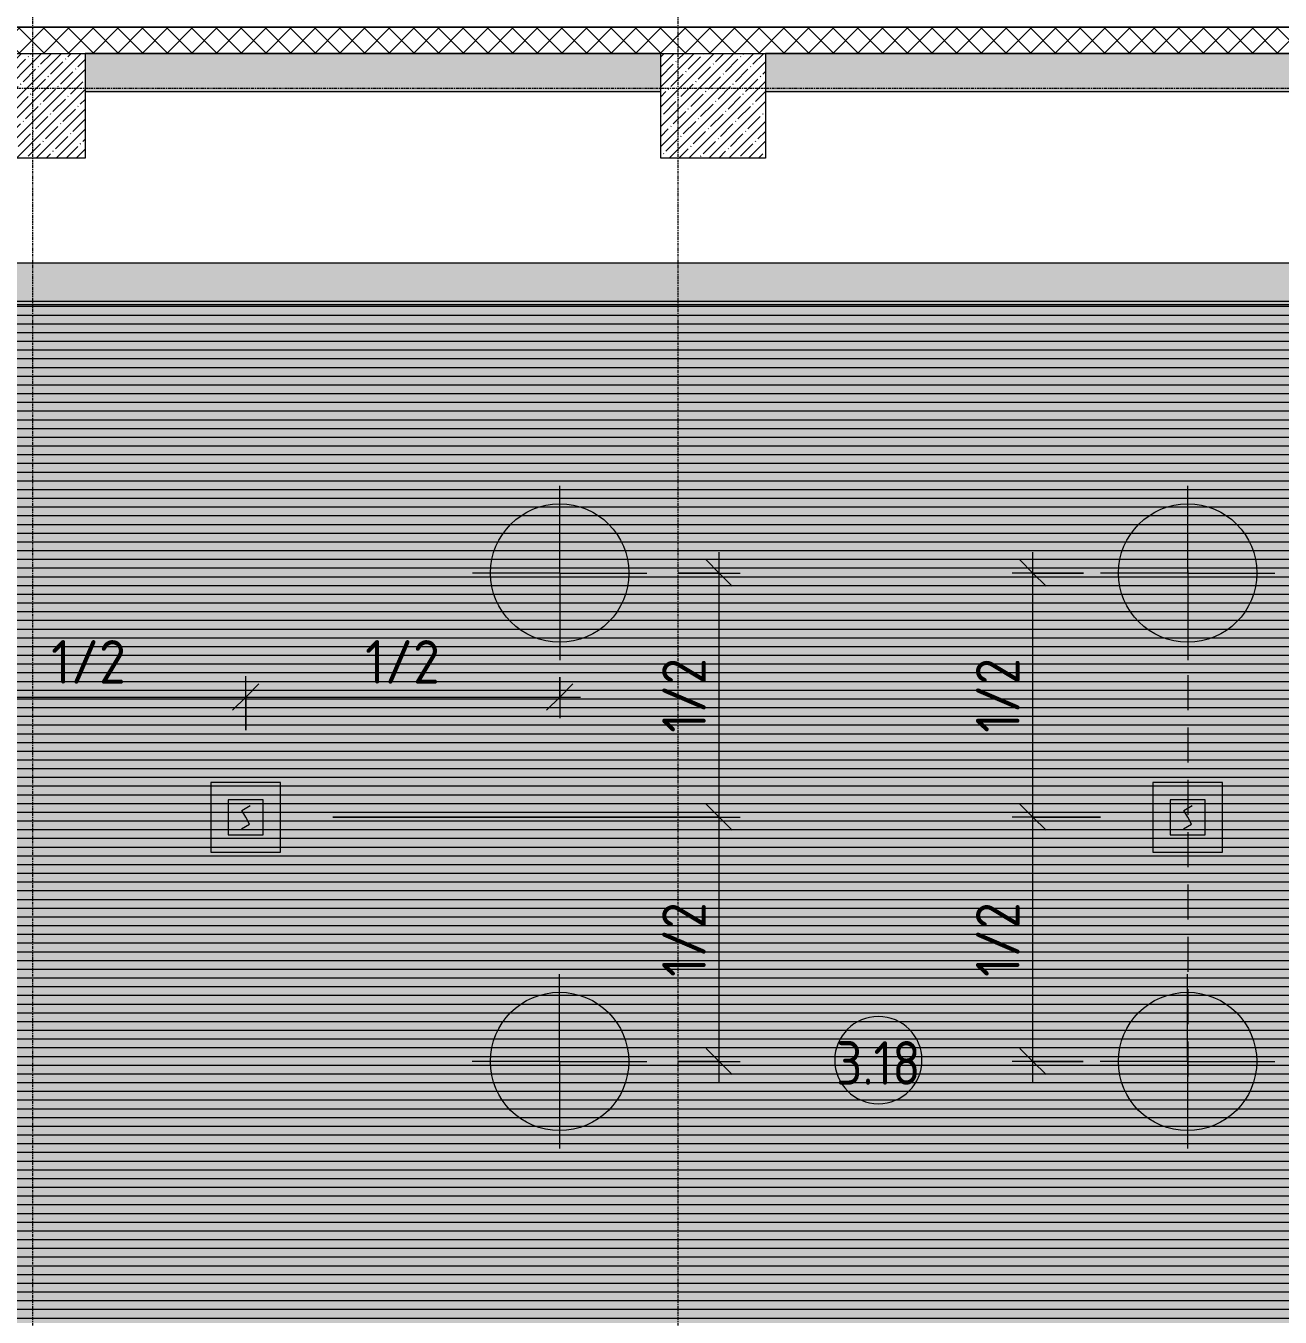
# Model space of a CAD drawing. Header units: millimetres. Extents: x -3902 to 188078, y -8553 to 29000.
# Drawn here: x 22170 to 29361, y 7955 to 15358 of the extents above; entities that cross this region are included whole.
import ezdxf

# ---------------------------------------------------------------- set-up
doc = ezdxf.new("R2010")
doc.units = ezdxf.units.MM
doc.linetypes.add('ADSK_Штрих_ш2 п1', pattern=[300, 200, -100])
doc.linetypes.add('Осевая', pattern=[31.75, 6.35, -4.7625, 15.875, -4.7625])
for name, color, linetype, lineweight in [('A-ANNO-DIMS', 7, 'Continuous', 9), ('A-ANNO-DIMS-100', 7, 'Continuous', 9), ('A-AREA-IDEN', 7, 'Continuous', 9), ('A-CLNG-PATT', 7, 'Continuous', 9), ('A-DETL-1', 7, 'ADSK_Штрих_ш2 п1', 9), ('A-WALL', 7, 'Continuous', 9), ('I-WALL', 7, 'Continuous', 9), ('Q-SPCQ', 7, 'Continuous', 9), ('S-COLS', 7, 'Continuous', 9), ('Оси-2', 7, 'Осевая', 9)]:
    doc.layers.add(name, color=color, linetype=linetype, lineweight=lineweight)
for name, color, linetype, lineweight, true_color in [('A-ANNO-NOTE', 1, 'Continuous', 9, 0xff0000), ('A-WALL-1', 7, 'Continuous', 9, 0x3c3c3c), ('A-WALL-FNSH-1', 7, 'Continuous', 9, 0x3c3c3c), ('Q-SPCQ-2', 1, 'Continuous', 9, 0xff0000), ('S-COLS-1', 9, 'Continuous', 9, 0x808080), ('S-COLS-2', 7, 'Continuous', 9, 0x3c3c3c)]:
    doc.layers.add(name, color=color, linetype=linetype, lineweight=lineweight, true_color=true_color)
doc.layers.add('A-CLNG-PATT-1', color=7, linetype='Continuous', lineweight=9, transparency=1)
doc.styles.add('GOST Common_1', font='GOST_Common.ttf', dxfattribs={"width": 0.9, "height": 250})
doc.styles.add('ISOCPEUR', font='isocpeur.ttf', dxfattribs={"width": 0.9, "height": 250})
doc.dimstyles.new('ISO-2_5_0_9К_БОЛЬШОЙ', dxfattribs={"dimscale": 304.8, "dimtxt": 248.995294, "dimasz": 0.492126, "dimexe": 0.393701, "dimexo": 0.984252, "dimgap": 0, "dimtad": 1, "dimdec": 0, "dimrnd": 10, "dimzin": 0, "dimdsep": 46, "dimtxsty": 'ISOCPEUR', "dimblk1": 'OBLIQUE', "dimblk2": 'OBLIQUE', "dimsah": 1, "dimcen": 0.09, "dimdle": 0.393701, "dimazin": 0, "dimtfac": 1, "dimtdec": 4, "dimtix": 1, "dimtmove": 0, "dimatfit": 3, "dimfxl": 1, "dimtvp": 1, "dimtolj": 1, "dimtzin": 0, "dimarcsym": 2})
pattern_1 = [(45, (0, 0), (-57.02463, 57.02463), []), (45, (57.025, 0), (-57.02463, 57.02463), [100.806, -20.161, 3.353, -16.808])]

# ---------------------------------------------------------------- blocks, each defined once
blk = doc.blocks.new('BSC_Колонна _Прямоугольная - 600х600-V5-Сводный план потолка 3 этажа в осях 1-12')
at = {"layer": 'S-COLS-1'}
h = blk.add_hatch(dxfattribs=at)
h.set_pattern_fill('FP_6', color=256, style=0, pattern_type=2)
h.set_pattern_definition([(45, (-26110, -14900), (-57.02463, 57.02463), []), (45, (-26052.975, -14900), (-57.02463, 57.02463), [100.806, -20.161, 3.353, -16.808])])
h.paths.add_polyline_path([(-300, -300), (300, -300), (300, 300), (-300, 300)])
at = {"layer": 'S-COLS-2'}
for p, q in [((-300, 300), (300, 300)), ((-300, -300), (-300, 300)), ((300, 300), (300, -300)), ((300, -300), (-300, -300))]:
    blk.add_line(p, q, dxfattribs=at)
blk = doc.blocks.new('BSC_Колонна _Прямоугольная - 600х600-V15-Сводный план потолка 3 этажа в осях 1-12')
at = {"layer": 'S-COLS-1'}
h = blk.add_hatch(dxfattribs=at)
h.set_pattern_fill('FP_22', color=256, style=0, pattern_type=2)
h.set_pattern_definition([(45, (-22210, -14900), (-57.02463, 57.02463), []), (45, (-22152.975, -14900), (-57.02463, 57.02463), [100.806, -20.161, 3.353, -16.808])])
h.paths.add_polyline_path([(-300, -300), (300, -300), (300, 300), (-300, 300)])
at = {"layer": 'S-COLS-2'}
for p, q in [((-300, 300), (300, 300)), ((-300, -300), (-300, 300)), ((300, 300), (300, -300)), ((300, -300), (-300, -300))]:
    blk.add_line(p, q, dxfattribs=at)
blk = doc.blocks.new('Извещатель потолочный - Монтируемые на перекрытии-30351624-Сводный план потолка 3 этажа в осях 1-12')
at = {"layer": 'Q-SPCQ'}
for p, q in [((-300, 300), (-300, -100)), ((100, 300), (-300, 300)), ((100, -100), (100, 300)), ((0, 200), (-200, 200)), ((-200, 200), (-200, 0)), ((-122.5, 139), (-74.9, 166.5)), ((0, 0), (0, 200)), ((-100, 100), (-122.5, 139)), ((-77.5, 61), (-100, 100)), ((-200, 0), (0, 0)), ((-125.1, 33.5), (-77.5, 61)), ((-300, -100), (100, -100))]:
    blk.add_line(p, q, dxfattribs=at)
blk = doc.blocks.new('DIMBLOCK45-Сводный план потолка 3 этажа в осях 1-12')
at = {"layer": 'A-ANNO-DIMS-100'}
for p, q in [((21631, 11623), (21631, 11389.8)), ((21631, 11509.8), (21631, 11623)), ((23431, 11321), (23431, 11629.8)), ((21511, 11509.8), (23431, 11509.8)), ((23431, 11509.8), (23431, 11321))]:
    blk.add_line(p, q, dxfattribs=at)
at = {"layer": 'A-ANNO-DIMS-100', "lineweight": 20}
for p, q in [((21631, 11509.8), (21706, 11584.8)), ((23431, 11509.8), (23506, 11584.8)), ((21631, 11509.8), (21556, 11434.8)), ((23431, 11509.8), (23356, 11434.8))]:
    blk.add_line(p, q, dxfattribs=at)
at = {"layer": 'A-ANNO-DIMS-100', "color": 0, "insert": (22315.5, 11836.5), "char_height": 250, "width": 517.144, "attachment_point": 1, "line_spacing_factor": 1.149209, "style": 'ISOCPEUR'}
blk.add_mtext('1/2', dxfattribs=at)
blk = doc.blocks.new('_Oblique')
at = {"color": 0, "linetype": 'ByBlock', "lineweight": -2}
blk.add_line((-0.5, -0.5), (0.5, 0.5), dxfattribs=at)
blk = doc.blocks.new('DIMBLOCK46-Сводный план потолка 3 этажа в осях 1-12')
at = {"layer": 'A-ANNO-DIMS-100'}
for p, q in [((23431, 11321), (23431, 11629.8)), ((25231, 11623.5), (25231, 11389.8)), ((25231, 11509.8), (25231, 11623.5)), ((23431, 11509.8), (25351, 11509.8)), ((23431, 11509.8), (23431, 11321))]:
    blk.add_line(p, q, dxfattribs=at)
at = {"layer": 'A-ANNO-DIMS-100', "lineweight": 20}
for p, q in [((23431, 11509.8), (23506, 11584.8)), ((25231, 11509.8), (25306, 11584.8)), ((23431, 11509.8), (23356, 11434.8)), ((25231, 11509.8), (25156, 11434.8))]:
    blk.add_line(p, q, dxfattribs=at)
at = {"layer": 'A-ANNO-DIMS-100', "color": 0, "insert": (24115.5, 11836.5), "char_height": 250, "width": 517.144, "attachment_point": 1, "line_spacing_factor": 1.149209, "style": 'ISOCPEUR'}
blk.add_mtext('1/2', dxfattribs=at)
blk = doc.blocks.new('DIMBLOCK47-Сводный план потолка 3 этажа в осях 1-12')
at = {"layer": 'A-ANNO-DIMS-100', "lineweight": 20}
for p, q in [((27943.7, 10821), (27868.7, 10896)), ((27943.7, 10821), (28018.7, 10746)), ((27943.7, 9421), (27868.7, 9496)), ((27943.7, 9421), (28018.7, 9346))]:
    blk.add_line(p, q, dxfattribs=at)
at = {"layer": 'A-ANNO-DIMS-100'}
for p, q in [((28331, 10821), (27823.7, 10821)), ((27943.7, 9301), (27943.7, 10821)), ((27943.7, 10821), (28331, 10821)), ((28232.5, 9421), (27823.7, 9421)), ((27943.7, 9421), (28232.5, 9421))]:
    blk.add_line(p, q, dxfattribs=at)
at = {"layer": 'A-ANNO-DIMS-100', "color": 0, "insert": (27617.1, 9905.5), "char_height": 250, "width": 517.144, "attachment_point": 1, "rotation": 90, "line_spacing_factor": 1.149209, "style": 'ISOCPEUR'}
blk.add_mtext('1/2', dxfattribs=at)
blk = doc.blocks.new('DIMBLOCK48-Сводный план потолка 3 этажа в осях 1-12')
at = {"layer": 'A-ANNO-DIMS-100', "lineweight": 20}
for p, q in [((27943.7, 12221), (27868.7, 12296)), ((27943.7, 12221), (28018.7, 12146)), ((27943.7, 10821), (27868.7, 10896)), ((27943.7, 10821), (28018.7, 10746))]:
    blk.add_line(p, q, dxfattribs=at)
at = {"layer": 'A-ANNO-DIMS-100'}
for p, q in [((27943.7, 10821), (27943.7, 12341)), ((28233.5, 12221), (27823.7, 12221)), ((27943.7, 12221), (28233.5, 12221)), ((28331, 10821), (27823.7, 10821)), ((27943.7, 10821), (28331, 10821))]:
    blk.add_line(p, q, dxfattribs=at)
at = {"layer": 'A-ANNO-DIMS-100', "color": 0, "insert": (27617.1, 11305.5), "char_height": 250, "width": 517.144, "attachment_point": 1, "rotation": 90, "line_spacing_factor": 1.149209, "style": 'ISOCPEUR'}
blk.add_mtext('1/2', dxfattribs=at)
blk = doc.blocks.new('DIMBLOCK49-Сводный план потолка 3 этажа в осях 1-12')
at = {"layer": 'A-ANNO-DIMS-100', "lineweight": 20}
for p, q in [((26144.9, 10821), (26069.9, 10896)), ((26144.9, 10821), (26219.9, 10746)), ((26144.9, 9421), (26069.9, 9496)), ((26144.9, 9421), (26219.9, 9346))]:
    blk.add_line(p, q, dxfattribs=at)
at = {"layer": 'A-ANNO-DIMS-100'}
for p, q in [((23931, 10821), (26264.9, 10821)), ((26144.9, 10821), (23931, 10821)), ((26144.9, 9301), (26144.9, 10821)), ((25908.3, 9421), (26264.9, 9421)), ((26144.9, 9421), (25908.3, 9421))]:
    blk.add_line(p, q, dxfattribs=at)
at = {"layer": 'A-ANNO-DIMS-100', "color": 0, "insert": (25818.3, 9905.5), "char_height": 250, "width": 517.144, "attachment_point": 1, "rotation": 90, "line_spacing_factor": 1.149209, "style": 'ISOCPEUR'}
blk.add_mtext('1/2', dxfattribs=at)
blk = doc.blocks.new('DIMBLOCK50-Сводный план потолка 3 этажа в осях 1-12')
at = {"layer": 'A-ANNO-DIMS-100', "lineweight": 20}
for p, q in [((26144.9, 12221), (26069.9, 12296)), ((26144.9, 12221), (26219.9, 12146)), ((26144.9, 10821), (26069.9, 10896)), ((26144.9, 10821), (26219.9, 10746))]:
    blk.add_line(p, q, dxfattribs=at)
at = {"layer": 'A-ANNO-DIMS-100'}
for p, q in [((26144.9, 10821), (26144.9, 12341)), ((25909.3, 12221), (26264.9, 12221)), ((26144.9, 12221), (25909.3, 12221)), ((23931, 10821), (26264.9, 10821)), ((26144.9, 10821), (23931, 10821))]:
    blk.add_line(p, q, dxfattribs=at)
at = {"layer": 'A-ANNO-DIMS-100', "color": 0, "insert": (25818.3, 11305.5), "char_height": 250, "width": 517.144, "attachment_point": 1, "rotation": 90, "line_spacing_factor": 1.149209, "style": 'ISOCPEUR'}
blk.add_mtext('1/2', dxfattribs=at)
blk = doc.blocks.new('Марка_Помещения - Номер-25198446-Сводный план потолка 3 этажа в осях 1-12')
at = {"layer": 'A-AREA-IDEN'}
for start, end in [(360, 180), (180, 360)]:
    blk.add_arc((0, 0), 2.5, start, end, dxfattribs=at)

msp = doc.modelspace()

# ---------------------------------------------------------------- hatches: boundary and pattern name
at = {"layer": 'A-ANNO-NOTE'}
msp.add_hatch(color=256, dxfattribs=at).paths.add_polyline_path([(38005.7, 7921), (38307.7, 7921), (38307.7, 10679), (37969, 10679), (37969, 11221), (38249, 11221), (38249, 11545.1), (38007.7, 11665.8), (38249, 11786.5), (38249, 11850.8), (38230, 11850.8), (38230, 11950.8), (38249, 11950.8), (38249, 12775), (38230, 12775), (38230, 12875), (38249, 12875), (38249, 14979), (33631, 14979), (33631, 14579), (32989, 14579), (32989, 14959), (31782.2, 14959), (31782.2, 13759), (20231, 13759), (20231, 10879), (12939.3, 10879), (12939.3, 14700), (6781, 14699.8), (6781, 14579), (6139, 14579), (6139, 14700), (5661, 14699.5), (5661, 13999), (3109, 13999), (3109, 14959), (411, 14959), (411, 14679), (111, 14679), (111, 11421), (411, 11421), (411, 10879), (111, 10879), (111, 8521), (1271, 8521), (1271, 7921), (37394.1, 7921)])
at = {"layer": 'A-CLNG-PATT'}
h = msp.add_hatch(dxfattribs=at)
h.set_pattern_fill('FP_31', color=256, style=0, pattern_type=2)
h.set_pattern_definition([(0, (19315, 11450), (0, -50), [])])
h.paths.add_polyline_path([(38005.7, 7921), (38307.7, 7921), (38307.7, 10679), (37969, 10679), (37969, 11221), (38249, 11221), (38249, 11545.1), (38007.7, 11665.8), (38249, 11786.5), (38249, 11850.8), (38230, 11850.8), (38230, 11950.8), (38249, 11950.8), (38249, 12775), (38230, 12775), (38230, 12875), (38249, 12875), (38249, 14979), (33631, 14979), (33631, 14579), (32989, 14579), (32989, 14959), (31782.2, 14959), (31782.2, 13759), (20231, 13759), (20231, 10879), (12939.3, 10879), (12939.3, 14700), (6781, 14699.8), (6781, 14579), (6139, 14579), (6139, 14700), (5661, 14699.5), (5661, 13999), (3109, 13999), (3109, 14959), (411, 14959), (411, 14679), (111, 14679), (111, 11421), (411, 11421), (411, 10879), (111, 10879), (111, 8521), (1271, 8521), (1271, 7921), (37394.1, 7921)])
h.paths.add_polyline_path([(20441.9, 9201.5), (20395.1, 9213), (20352.4, 9235.4), (20316.3, 9267.4), (20288.9, 9307.1), (20271.8, 9352.1), (20266, 9400), (20271.8, 9447.9), (20288.9, 9492.9), (20316.3, 9532.6), (20352.4, 9564.6), (20395.1, 9587), (20441.9, 9598.5), (20490.1, 9598.5), (20536.9, 9587), (20579.6, 9564.6), (20615.7, 9532.6), (20643.1, 9492.9), (20660.2, 9447.9), (20666, 9400), (20660.2, 9352.1), (20643.1, 9307.1), (20615.7, 9267.4), (20579.6, 9235.4), (20536.9, 9213), (20490.1, 9201.5)])
h.paths.add_polyline_path([(20441.9, 13340.5), (20395.1, 13352), (20352.4, 13374.4), (20316.3, 13406.4), (20288.9, 13446.1), (20271.8, 13491.1), (20266, 13539), (20271.8, 13586.9), (20288.9, 13631.9), (20316.3, 13671.6), (20352.4, 13703.6), (20395.1, 13726), (20441.9, 13737.5), (20490.1, 13737.5), (20536.9, 13726), (20579.6, 13703.6), (20615.7, 13671.6), (20643.1, 13631.9), (20660.2, 13586.9), (20666, 13539), (20660.2, 13491.1), (20643.1, 13446.1), (20615.7, 13406.4), (20579.6, 13374.4), (20536.9, 13352), (20490.1, 13340.5)])
h.paths.add_polyline_path([(335.1, 13860.5), (286.9, 13860.5), (240.1, 13872), (197.4, 13894.4), (161.3, 13926.4), (133.9, 13966.1), (116.8, 14011.1), (111, 14059), (116.8, 14106.9), (133.9, 14151.9), (161.3, 14191.6), (197.4, 14223.6), (240.1, 14246), (286.9, 14257.5), (335.1, 14257.5), (381.9, 14246), (424.6, 14223.6), (460.7, 14191.6), (488.1, 14151.9), (505.2, 14106.9), (511, 14059), (505.2, 14011.1), (488.1, 13966.1), (460.7, 13926.4), (424.6, 13894.4), (381.9, 13872), (335.6, 13860.6)])
at = {"layer": 'A-CLNG-PATT-1'}
h = msp.add_hatch(color=256, dxfattribs=at)
h.paths.add_polyline_path([(38005.7, 7921), (38307.7, 7921), (38307.7, 10679), (37969, 10679), (37969, 11221), (38249, 11221), (38249, 11545.1), (38007.7, 11665.8), (38249, 11786.5), (38249, 11850.8), (38230, 11850.8), (38230, 11950.8), (38249, 11950.8), (38249, 12775), (38230, 12775), (38230, 12875), (38249, 12875), (38249, 14979), (33631, 14979), (33631, 14579), (32989, 14579), (32989, 14959), (31782.2, 14959), (31782.2, 13759), (20231, 13759), (20231, 10879), (12939.3, 10879), (12939.3, 14700), (6781, 14699.8), (6781, 14579), (6139, 14579), (6139, 14700), (5661, 14699.5), (5661, 13999), (3109, 13999), (3109, 14959), (411, 14959), (411, 14679), (111, 14679), (111, 11421), (411, 11421), (411, 10879), (111, 10879), (111, 8521), (1271, 8521), (1271, 7921), (37394.1, 7921)])
h.paths.add_polyline_path([(20441.9, 9201.5), (20395.1, 9213), (20352.4, 9235.4), (20316.3, 9267.4), (20288.9, 9307.1), (20271.8, 9352.1), (20266, 9400), (20271.8, 9447.9), (20288.9, 9492.9), (20316.3, 9532.6), (20352.4, 9564.6), (20395.1, 9587), (20441.9, 9598.5), (20490.1, 9598.5), (20536.9, 9587), (20579.6, 9564.6), (20615.7, 9532.6), (20643.1, 9492.9), (20660.2, 9447.9), (20666, 9400), (20660.2, 9352.1), (20643.1, 9307.1), (20615.7, 9267.4), (20579.6, 9235.4), (20536.9, 9213), (20490.1, 9201.5)])
h.paths.add_polyline_path([(20441.9, 13340.5), (20395.1, 13352), (20352.4, 13374.4), (20316.3, 13406.4), (20288.9, 13446.1), (20271.8, 13491.1), (20266, 13539), (20271.8, 13586.9), (20288.9, 13631.9), (20316.3, 13671.6), (20352.4, 13703.6), (20395.1, 13726), (20441.9, 13737.5), (20490.1, 13737.5), (20536.9, 13726), (20579.6, 13703.6), (20615.7, 13671.6), (20643.1, 13631.9), (20660.2, 13586.9), (20666, 13539), (20660.2, 13491.1), (20643.1, 13446.1), (20615.7, 13406.4), (20579.6, 13374.4), (20536.9, 13352), (20490.1, 13340.5)])
h.paths.add_polyline_path([(335.1, 13860.5), (286.9, 13860.5), (240.1, 13872), (197.4, 13894.4), (161.3, 13926.4), (133.9, 13966.1), (116.8, 14011.1), (111, 14059), (116.8, 14106.9), (133.9, 14151.9), (161.3, 14191.6), (197.4, 14223.6), (240.1, 14246), (286.9, 14257.5), (335.1, 14257.5), (381.9, 14246), (424.6, 14223.6), (460.7, 14191.6), (488.1, 14151.9), (505.2, 14106.9), (511, 14059), (505.2, 14011.1), (488.1, 13966.1), (460.7, 13926.4), (424.6, 13894.4), (381.9, 13872), (335.6, 13860.6)])
at = {"layer": 'A-WALL'}
h = msp.add_hatch(dxfattribs=at)
h.set_pattern_fill('FP_9', color=256, style=0, pattern_type=2)
h.set_pattern_definition([(45, (0, 0), (-70.71068, 70.71068), []), (135, (0, 0), (-70.71068, -70.71068), [])])
h.paths.add_polyline_path([(38307.7, 15200), (38307.7, 15350), (37810, 15350), (37810, 15200)])
h.paths.add_polyline_path([(34660, 15200), (35410, 15200), (35410, 15350), (34660, 15350), (34660, 15214)])
h.paths.add_polyline_path([(33724.5, 15200), (33760, 15200), (33760, 15350), (33610, 15350), (33610, 15200)])
h.paths.add_polyline_path([(32110, 15200), (32110, 15350), (12860, 15350), (12860, 15200), (31278.1, 15200)])
h.paths.add_polyline_path([(9760, 15200), (9760, 15350), (9160, 15350), (9160, 15200), (9260.8, 15200)])
h.paths.add_polyline_path([(8260, 15200), (8260, 15350), (7660, 15350), (7660, 15200)])
h.paths.add_polyline_path([(6760, 15200), (6760, 15350), (40, 15350), (40, 15293), (-110, 15293), (-110, 15200), (6202.9, 15200)])
h.paths.add_polyline_path([(33112.9, 15200), (33240, 15200), (33240, 15350), (33010, 15350), (33010, 15200)])
at = {"layer": 'I-WALL'}
h = msp.add_hatch(dxfattribs=at)
h.set_pattern_fill('FP_10', color=256, style=0, pattern_type=2)
h.set_pattern_definition(pattern_1)
h.paths.add_polyline_path([(21492.7, 14980), (21910, 14980), (21910, 15200), (18710.3, 15200), (18710.3, 14980), (20269.5, 14980)])
h.paths.add_polyline_path([(14810, 14980), (18110.3, 14980), (18110.3, 15200), (14310, 15200), (14310, 14980)])
h.paths.add_polyline_path([(32110, 14980), (32110, 15200), (30610, 15200), (30610, 14980), (31781.2, 14980)])
h.paths.add_polyline_path([(30010, 14980), (30010, 15200), (26410, 15200), (26410, 14980), (28831.8, 14980)])
h.paths.add_polyline_path([(25810, 14980), (25810, 15200), (22510, 15200), (22510, 14980), (23939, 14980)])
h = msp.add_hatch(dxfattribs=at)
h.set_pattern_fill('FP_10', color=256, style=0, pattern_type=2)
h.set_pattern_definition(pattern_1)
h.paths.add_polyline_path([(31010, 13780), (31010, 14000), (20210, 14000), (20210, 13780), (28831.8, 13780)])
h = msp.add_hatch(dxfattribs=at)
h.set_pattern_fill('FP_30', color=256, style=0, pattern_type=2)
h.set_pattern_definition([(0, (0, 0), (121.92, 30.48), [10.058, -81.382, 10.058, -81.382, -487.68]), (0, (0, 0), (121.92, 30.48), [-182.88, 10.058, -172.822, 10.058, -81.382, -213.36]), (0, (0, 0), (121.92, 30.48), [-457.2, 10.058, -50.902, 10.058, -142.342]), (120, (45.72, 15.24), (-87.356454, 90.345817), [10.058, -81.382, 10.058, -81.382, -487.68]), (120, (45.72, 15.24), (-87.356454, 90.345817), [-182.88, 10.058, -172.822, 10.058, -81.382, -213.36]), (120, (45.72, 15.24), (-87.356454, 90.345817), [-457.2, 10.058, -50.902, 10.058, -142.342]), (240, (60.96, 76.2), (-34.563546, -120.825817), [10.058, -81.382, 10.058, -81.382, -487.68]), (240, (60.96, 76.2), (-34.563546, -120.825817), [-182.88, 10.058, -172.822, 10.058, -81.382, -213.36]), (240, (60.96, 76.2), (-34.563546, -120.825817), [-457.2, 10.058, -50.902, 10.058, -142.342])])
h.paths.add_polyline_path([(31781.2, 13760), (31781.2, 13780), (20230, 13780), (20231, 13760), (31278.1, 13760)])

# ---------------------------------------------------------------- linework, layer by layer
at = {"layer": 'A-ANNO-NOTE'}
for p, q in [((31782.2, 13759), (20231, 13759)), ((25231, 12221), (25231, 12721)), ((28831, 12221), (28831, 12721)), ((25231, 12221), (24731, 12221)), ((25231, 12221), (25231, 11721)), ((25231, 12221), (25731, 12221)), ((28831, 12221), (28331, 12221)), ((28831, 12221), (28831, 11721)), ((28831, 12221), (29331, 12221)), ((25230, 9421), (25230, 9921)), ((28830, 9421), (28830, 9921)), ((25230, 9421), (24730, 9421)), ((25230, 9421), (25230, 8921)), ((25230, 9421), (25730, 9421)), ((28830, 9421), (28330, 9421)), ((28830, 9421), (28830, 8921)), ((28830, 9421), (29330, 9421))]:
    msp.add_line(p, q, dxfattribs=at)
for centre in [(25231, 12221), (28831, 12221), (25230, 9421), (28830, 9421)]:
    msp.add_circle(centre, 396.5, dxfattribs=at)
at = {"layer": 'A-DETL-1'}
msp.add_line((28831, 12234.9), (28831, 9234.9), dxfattribs=at)
at = {"layer": 'A-WALL'}
for p, q in [((12860, 15353), (32110, 15353)), ((12860, 15350), (32110, 15350)), ((22510, 15200), (25810, 15200)), ((26410, 15200), (30010, 15200)), ((20210, 13780), (31761.2, 13780)), ((20230, 13760), (31781.2, 13760))]:
    msp.add_line(p, q, dxfattribs=at)
at = {"layer": 'A-WALL-1'}
for p, q in [((25810, 15200), (22510, 15200)), ((30010, 15200), (26410, 15200)), ((25810, 14980), (22510, 14980)), ((30010, 14980), (26410, 14980)), ((20210, 14000), (30790, 14000))]:
    msp.add_line(p, q, dxfattribs=at)
at = {"layer": 'A-WALL-FNSH-1'}
msp.add_line((31782.2, 13759), (20231, 13759), dxfattribs=at)
at = {"layer": 'Оси-2'}
for p, q in [((22210, 593.7), (22210, 24898.1)), ((25910, 593.7), (25910, 24898.1)), ((-583.8, 15000), (35390, 15000)), ((-583.8, 13400), (35390, 13400)), ((-583.8, 11100), (35990, 11100)), ((-583.8, 10500), (35990, 10500))]:
    msp.add_line(p, q, dxfattribs=at)

# ---------------------------------------------------------------- block references
at = {"layer": 'A-AREA-IDEN', "xscale": 99.99999999999993, "yscale": 99.99999999999993, "zscale": 99.99999999999993}
msp.add_blockref('Марка_Помещения - Номер-25198446-Сводный план потолка 3 этажа в осях 1-12', (27057.6, 9428.6), dxfattribs=at)
at = {"layer": 'Q-SPCQ-2'}
for p in [(23531, 10721), (28931, 10721)]:
    msp.add_blockref('Извещатель потолочный - Монтируемые на перекрытии-30351624-Сводный план потолка 3 этажа в осях 1-12', p, dxfattribs=at)
at = {"layer": 'S-COLS'}
for name, p in [('BSC_Колонна _Прямоугольная - 600х600-V15-Сводный план потолка 3 этажа в осях 1-12', (22210, 14900)), ('BSC_Колонна _Прямоугольная - 600х600-V5-Сводный план потолка 3 этажа в осях 1-12', (26110, 14900))]:
    msp.add_blockref(name, p, dxfattribs=at)

# ---------------------------------------------------------------- texts
at = {"layer": 'A-AREA-IDEN', "insert": (26815.8, 9537.2), "char_height": 250, "width": 606.076, "attachment_point": 1, "style": 'GOST Common_1'}
msp.add_mtext('3.18', dxfattribs=at)

# ---------------------------------------------------------------- dimensions: what is measured, and where the dimension line sits
at = {"layer": 'A-ANNO-DIMS'}
for base, p1, p2, override, picture, middle in [((26144.9, 12221), (23631, 10821), (25609.3, 12221), {"dimpost": '<>', "dimfxl": 2423.564402}, 'DIMBLOCK50-Сводный план потолка 3 этажа в осях 1-12', (26019.9, 11521)), ((27943.7, 12221), (28631, 10821), (28533.5, 12221), {"dimpost": '<>', "dimfxl": 1403.390983}, 'DIMBLOCK48-Сводный план потолка 3 этажа в осях 1-12', (27818.7, 11521)), ((26144.9, 10821), (25608.3, 9421), (23631, 10821), {"dimpost": '<>', "dimfxl": 2422.748194}, 'DIMBLOCK49-Сводный план потолка 3 этажа в осях 1-12', (26019.9, 10121)), ((27943.7, 10821), (28532.5, 9421), (28631, 10821), {"dimpost": '<>', "dimfxl": 1403.460812}, 'DIMBLOCK47-Сводный план потолка 3 этажа в осях 1-12', (27818.7, 10121))]:
    dim = msp.add_linear_dim(base=base, p1=p1, p2=p2, angle=90, text='1/2', dimstyle='ISO-2_5_0_9К_БОЛЬШОЙ', override=override, dxfattribs=at)
    dim.commit()
    dim.dimension.update_dxf_attribs({"geometry": picture, "text_midpoint": middle})
for base, p1, p2, override, picture, middle in [((23431, 11509.8), (21631, 11923), (23431, 11021), {"dimpost": '<>', "dimfxl": 2013.348113}, 'DIMBLOCK45-Сводный план потолка 3 этажа в осях 1-12', (22531, 11634.8)), ((25231, 11509.8), (23431, 11021), (25231, 11923.5), {"dimpost": '<>', "dimfxl": 2013.580455}, 'DIMBLOCK46-Сводный план потолка 3 этажа в осях 1-12', (24331, 11634.8))]:
    dim = msp.add_linear_dim(base=base, p1=p1, p2=p2, text='1/2', dimstyle='ISO-2_5_0_9К_БОЛЬШОЙ', override=override, dxfattribs=at)
    dim.commit()
    dim.dimension.update_dxf_attribs({"geometry": picture, "text_midpoint": middle})

doc.saveas('drawing.dxf')
